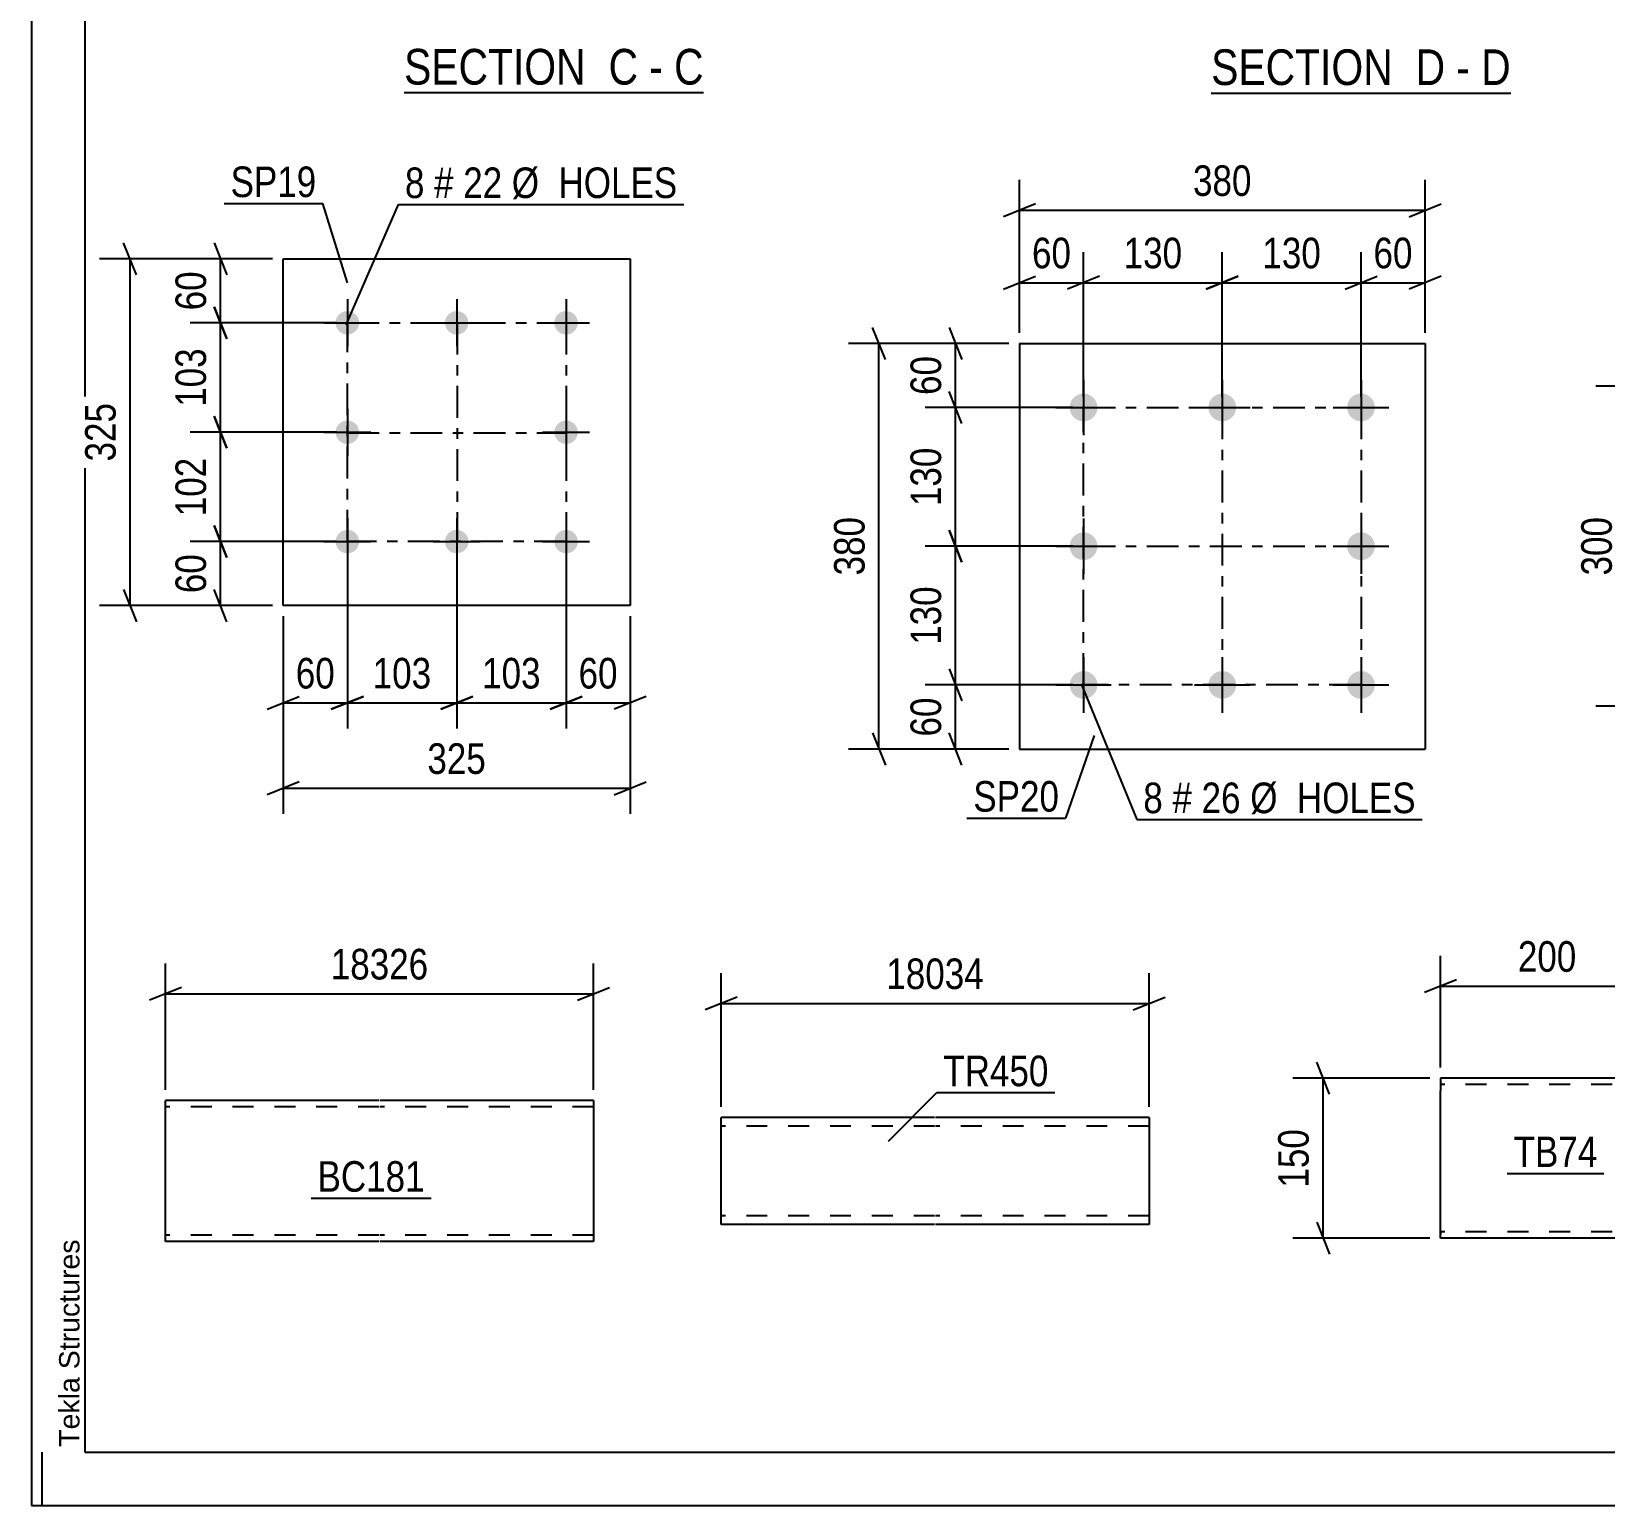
# Model space of a CAD drawing. Header units: millimetres. Extents: x 0 to 841, y 0 to 594.
# Drawn here: x 0 to 147.4, y 0 to 138.1 of the extents above; entities that cross this region are included whole.
import ezdxf

# ---------------------------------------------------------------- set-up
doc = ezdxf.new("R2010")
doc.units = ezdxf.units.MM
doc.linetypes.add('DXK_LINE_DOT2', pattern=[3.9198, 1.9599, -1.9599])
doc.linetypes.add('DXK_LINE_DOT3', pattern=[5.9187, 2.979, -0.9799, 0.9799, -0.9799])
doc.styles.add('Arial', font='ARIAL.TTF', dxfattribs={"height": 0.2})
doc.styles.add('Arial Narrow', font='ARIALN.TTF', dxfattribs={"height": 0.2})

# ---------------------------------------------------------------- blocks, each defined once
blk = doc.blocks.new('Unknown-318888172-18 - 7459')
at = {"color": 6, "linetype": 'Continuous'}
blk.add_line((110.55, 132.34), (138.62, 132.34), dxfattribs=at)
at = {"color": 0, "linetype": 'Continuous'}
for points in [[(128.66, 133.09), (128.66, 136.59), (110.55, 136.59), (110.55, 133.09)], [(132.47, 133.09), (132.47, 136.59), (129.71, 136.59), (129.71, 133.09)], [(134.8, 133.09), (134.8, 136.59), (133.52, 136.59), (133.52, 133.09)], [(138.62, 133.09), (138.62, 136.59), (135.85, 136.59), (135.85, 133.09)]]:
    blk.add_wipeout(points, dxfattribs=at)
at = {"color": 7, "linetype": 'Continuous', "style": 'Arial Narrow'}
for s, p in [('SECTION ', (110.55, 133.09)), ('D', (129.71, 133.09)), ('D', (135.85, 133.09)), ('-', (133.52, 133.09))]:
    blk.add_text(s, height=3.34, dxfattribs=at).set_placement(p)
blk = doc.blocks.new('Unknown-318888172-1133')
at = {"color": 5, "linetype": 'Continuous'}
for p, q in [((0, 594), (0, 0)), ((5, 589), (5, 5)), ((1, 0), (1, 5)), ((5, 5), (836, 5)), ((0, 0), (841, 0))]:
    blk.add_line(p, q, dxfattribs=at)
at = {"color": 174, "linetype": 'Continuous', "style": 'Arial'}
blk.add_text('Tekla Structures', height=1.9102, rotation=90, dxfattribs=at).set_placement((4.5, 5.5))
blk = doc.blocks.new('Unknown-318888172-13 - 2100')
at = {"color": 6, "linetype": 'Continuous'}
blk.add_line((34.92, 132.38), (62.99, 132.38), dxfattribs=at)
at = {"color": 0, "linetype": 'Continuous'}
for points in [[(53.03, 133.13), (53.03, 136.63), (34.92, 136.63), (34.92, 133.13)], [(56.85, 133.13), (56.85, 136.63), (54.08, 136.63), (54.08, 133.13)], [(59.17, 133.13), (59.17, 136.63), (57.9, 136.63), (57.9, 133.13)], [(62.99, 133.13), (62.99, 136.63), (60.22, 136.63), (60.22, 133.13)]]:
    blk.add_wipeout(points, dxfattribs=at)
at = {"color": 7, "linetype": 'Continuous', "style": 'Arial Narrow'}
for s, p in [('SECTION ', (34.92, 133.13)), ('C', (54.08, 133.13)), ('C', (60.22, 133.13)), ('-', (57.9, 133.13))]:
    blk.add_text(s, height=3.34, dxfattribs=at).set_placement(p)
blk = doc.blocks.new('Bolt-318888172-2653 - 2619')
at = {"linetype": 'Continuous'}
for points in [[(98.59, 104.18, -1), (98.59, 101.58, -1)], [(111.59, 104.18, -1), (111.59, 101.58, -1)], [(124.59, 104.18, -1), (124.59, 101.58, -1)], [(98.59, 91.18, -1), (98.59, 88.58, -1)], [(124.59, 91.18, -1), (124.59, 88.58, -1)], [(98.59, 78.18, -1), (98.59, 75.58, -1)], [(111.59, 78.18, -1), (111.59, 75.58, -1)], [(124.59, 78.18, -1), (124.59, 75.58, -1)]]:
    blk.add_hatch(color=1, dxfattribs=at).paths.add_polyline_path(points)
at = {"color": 1, "linetype": 'Continuous'}
for p, q in [((98.59, 105.48), (98.59, 100.28)), ((111.59, 105.48), (111.59, 100.28)), ((124.59, 105.48), (124.59, 100.28)), ((95.99, 102.88), (101.19, 102.88)), ((108.99, 102.88), (114.19, 102.88)), ((121.99, 102.88), (127.19, 102.88)), ((98.59, 92.48), (98.59, 87.28)), ((124.59, 92.48), (124.59, 87.28)), ((95.99, 89.88), (101.19, 89.88)), ((121.99, 89.88), (127.19, 89.88)), ((98.59, 79.48), (98.59, 74.28)), ((111.59, 79.48), (111.59, 74.28)), ((124.59, 79.48), (124.59, 74.28)), ((95.99, 76.88), (101.19, 76.88)), ((108.99, 76.88), (114.19, 76.88)), ((121.99, 76.88), (127.19, 76.88))]:
    blk.add_line(p, q, dxfattribs=at)
blk = doc.blocks.new('Part-318888172-2668 - 2619')
at = {"color": 2, "linetype": 'Continuous'}
for p, q in [((92.59, 108.88), (92.59, 70.88)), ((92.59, 108.88), (130.59, 108.88)), ((130.59, 108.88), (130.59, 70.88)), ((92.59, 70.88), (130.59, 70.88))]:
    blk.add_line(p, q, dxfattribs=at)
blk = doc.blocks.new('Part-318888172-2785 - 2770')
at = {"color": 2, "linetype": 'Continuous'}
for p, q in [((132.03, 40.04), (132.03, 38.84)), ((152.03, 40.04), (132.03, 40.04)), ((152.03, 39.94), (152.03, 40.04)), ((152.03, 39.94), (152.03, 38.84)), ((132.03, 25.78), (132.03, 38.84)), ((152.03, 38.84), (152.03, 25.04)), ((132.03, 25.13), (132.03, 25.78)), ((132.03, 25.04), (132.03, 25.13)), ((152.03, 25.04), (132.03, 25.04))]:
    blk.add_line(p, q, dxfattribs=at)
at = {"color": 7, "linetype": 'DXK_LINE_DOT2'}
for p, q in [((152.03, 39.44), (132.03, 39.44)), ((152.03, 38.84), (152.03, 39.68)), ((132.03, 25.78), (132.03, 25.39)), ((132.03, 25.64), (132.03, 25.68)), ((152.03, 25.64), (132.03, 25.64)), ((152.03, 25.64), (152.03, 25.68))]:
    blk.add_line(p, q, dxfattribs=at)
blk = doc.blocks.new('Part-318888172-2861 - 2855')
at = {"color": 2, "linetype": 'Continuous'}
for p, q in [((23.6, 84.31), (23.6, 116.81)), ((23.6, 116.81), (56.1, 116.81)), ((56.1, 116.81), (56.1, 84.31)), ((56.1, 84.31), (23.6, 84.31))]:
    blk.add_line(p, q, dxfattribs=at)
blk = doc.blocks.new('Bolt-318888172-2894 - 2855')
at = {"linetype": 'Continuous'}
for points in [[(29.6, 111.91, -1), (29.6, 109.71, -1)], [(39.85, 111.91, -1), (39.85, 109.71, -1)], [(50.1, 111.91, -1), (50.1, 109.71, -1)], [(29.6, 101.66, -1), (29.6, 99.46, -1)], [(50.1, 101.66, -1), (50.1, 99.46, -1)], [(29.6, 91.41, -1), (29.6, 89.21, -1)], [(39.85, 91.41, -1), (39.85, 89.21, -1)], [(50.1, 91.41, -1), (50.1, 89.21, -1)]]:
    blk.add_hatch(color=1, dxfattribs=at).paths.add_polyline_path(points)
at = {"color": 1, "linetype": 'Continuous'}
for p, q in [((29.6, 113.01), (29.6, 108.61)), ((39.85, 113.01), (39.85, 108.61)), ((50.1, 113.01), (50.1, 108.61)), ((27.4, 110.81), (31.8, 110.81)), ((37.65, 110.81), (42.05, 110.81)), ((47.9, 110.81), (52.3, 110.81)), ((29.6, 102.76), (29.6, 98.36)), ((50.1, 102.76), (50.1, 98.36)), ((27.4, 100.56), (31.8, 100.56)), ((47.9, 100.56), (52.3, 100.56)), ((29.6, 92.51), (29.6, 88.11)), ((39.85, 92.51), (39.85, 88.11)), ((50.1, 92.51), (50.1, 88.11)), ((27.4, 90.31), (31.8, 90.31)), ((37.65, 90.31), (42.05, 90.31)), ((47.9, 90.31), (52.3, 90.31))]:
    blk.add_line(p, q, dxfattribs=at)
blk = doc.blocks.new('Part-318888172-2386 - 2382')
at = {"color": 2, "linetype": 'Continuous'}
for p, q in [((32.57, 37.94), (12.57, 37.94)), ((12.57, 25.94), (12.57, 37.94)), ((52.67, 37.94), (32.67, 37.94)), ((52.67, 37.94), (52.67, 24.74)), ((12.57, 25.09), (12.57, 25.94)), ((12.57, 24.83), (12.57, 25.09)), ((12.57, 24.74), (12.57, 24.83)), ((32.57, 24.74), (12.57, 24.74)), ((52.67, 24.74), (32.67, 24.74))]:
    blk.add_line(p, q, dxfattribs=at)
at = {"color": 7, "linetype": 'DXK_LINE_DOT2'}
for p, q in [((32.57, 37.34), (12.57, 37.34)), ((52.67, 37.34), (32.67, 37.34)), ((12.57, 25.38), (12.57, 25.94)), ((12.57, 25.34), (12.57, 25.38)), ((12.57, 25.34), (12.57, 25.38)), ((12.57, 25.09), (12.57, 25.38)), ((32.57, 25.34), (12.57, 25.34)), ((52.67, 25.34), (32.67, 25.34)), ((52.67, 25.34), (52.67, 25.38)), ((12.57, 24.74), (12.57, 24.74))]:
    blk.add_line(p, q, dxfattribs=at)
blk = doc.blocks.new('Part-318888172-6890 - 6882')
at = {"color": 2, "linetype": 'Continuous'}
for p, q in [((84.63, 36.34), (64.63, 36.34)), ((64.63, 27.94), (64.63, 36.34)), ((104.73, 36.34), (84.73, 36.34)), ((104.73, 36.34), (104.73, 26.34)), ((64.63, 26.34), (64.63, 27.94)), ((84.63, 26.34), (64.63, 26.34)), ((104.73, 26.34), (84.73, 26.34))]:
    blk.add_line(p, q, dxfattribs=at)
at = {"color": 7, "linetype": 'DXK_LINE_DOT2'}
for p, q in [((84.63, 35.54), (64.63, 35.54)), ((104.73, 35.54), (84.73, 35.54)), ((64.63, 26.46), (64.63, 27.94)), ((64.63, 27.14), (64.63, 27.2)), ((84.63, 27.14), (64.63, 27.14)), ((104.73, 27.14), (84.73, 27.14)), ((104.73, 27.14), (104.73, 27.2))]:
    blk.add_line(p, q, dxfattribs=at)
blk = doc.blocks.new('Rectangle-318888172-2755 - 2619')
at = {"color": 1, "linetype": 'DXK_LINE_DOT3'}
blk.add_lwpolyline([(98.59, 102.88), (124.59, 102.88), (124.59, 76.88), (98.59, 76.88), (98.59, 102.88)], close=True, dxfattribs=at)
blk = doc.blocks.new('Rectangle-318888172-2981 - 2855')
at = {"color": 1, "linetype": 'DXK_LINE_DOT3'}
blk.add_lwpolyline([(29.6, 110.81), (50.1, 110.81), (50.1, 90.31), (29.6, 90.31), (29.6, 110.81)], close=True, dxfattribs=at)
blk = doc.blocks.new('Line-318888172-2748 - 2619')
at = {"color": 1, "linetype": 'DXK_LINE_DOT3'}
blk.add_line((111.59, 102.88), (111.59, 76.88), dxfattribs=at)
blk = doc.blocks.new('Line-318888172-2974 - 2855')
at = {"color": 1, "linetype": 'DXK_LINE_DOT3'}
blk.add_line((39.9, 110.81), (39.9, 90.31), dxfattribs=at)
blk = doc.blocks.new('Line-318888172-2741 - 2619')
at = {"color": 1, "linetype": 'DXK_LINE_DOT3'}
blk.add_line((98.59, 89.88), (124.59, 89.88), dxfattribs=at)
blk = doc.blocks.new('Line-318888172-2967 - 2855')
at = {"color": 1, "linetype": 'DXK_LINE_DOT3'}
blk.add_line((29.6, 100.51), (50.1, 100.51), dxfattribs=at)
blk = doc.blocks.new('StraightDimension-318888172-10844 - 2619')
at = {"color": 7, "linetype": 'Continuous'}
for p, q in [((111.59, 103.88), (111.59, 117.42)), ((124.59, 103.88), (124.59, 117.42)), ((113.09, 115.17), (110.09, 113.97)), ((123.09, 113.97), (126.09, 115.17)), ((111.59, 114.57), (124.59, 114.57))]:
    blk.add_line(p, q, dxfattribs=at)
at = {"color": 0}
blk.add_wipeout([(121.43, 115.32), (121.43, 119.52), (114.75, 119.52), (114.75, 115.32)], dxfattribs=at)
at = {"color": 3, "style": 'Arial Narrow'}
blk.add_text('130', height=2.863, dxfattribs=at).set_placement((115.35, 115.92))
blk = doc.blocks.new('StraightDimension-318888172-2670 - 2619')
at = {"color": 7, "linetype": 'Continuous'}
for p, q in [((92.59, 109.88), (92.59, 124.2)), ((130.59, 109.88), (130.59, 124.2)), ((94.09, 121.95), (91.09, 120.75)), ((92.59, 121.35), (130.59, 121.35)), ((129.09, 120.75), (132.09, 121.95))]:
    blk.add_line(p, q, dxfattribs=at)
at = {"color": 0}
blk.add_wipeout([(114.93, 122.1), (114.93, 126.3), (108.25, 126.3), (108.25, 122.1)], dxfattribs=at)
at = {"color": 3, "style": 'Arial Narrow'}
blk.add_text('380', height=2.863, dxfattribs=at).set_placement((108.85, 122.7))
blk = doc.blocks.new('StraightDimension-318888172-2683 - 2619')
at = {"color": 7, "linetype": 'Continuous'}
for p, q in [((92.59, 109.88), (92.59, 117.42)), ((98.59, 103.88), (98.59, 117.42)), ((91.09, 113.97), (94.09, 115.17)), ((100.09, 115.17), (97.09, 113.97)), ((92.59, 114.57), (98.59, 114.57))]:
    blk.add_line(p, q, dxfattribs=at)
at = {"color": 0}
blk.add_wipeout([(98.02, 115.32), (98.02, 119.52), (93.16, 119.52), (93.16, 115.32)], dxfattribs=at)
at = {"color": 3, "style": 'Arial Narrow'}
blk.add_text('60', height=2.863, dxfattribs=at).set_placement((93.76, 115.92))
blk = doc.blocks.new('StraightDimension-318888172-2693 - 2619')
at = {"color": 7, "linetype": 'Continuous'}
for p, q in [((124.59, 103.88), (124.59, 117.42)), ((130.59, 109.88), (130.59, 117.42)), ((123.09, 113.97), (126.09, 115.17)), ((132.09, 115.17), (129.09, 113.97)), ((124.59, 114.57), (130.59, 114.57))]:
    blk.add_line(p, q, dxfattribs=at)
at = {"color": 0}
blk.add_wipeout([(130.02, 115.32), (130.02, 119.52), (125.16, 119.52), (125.16, 115.32)], dxfattribs=at)
at = {"color": 3, "style": 'Arial Narrow'}
blk.add_text('60', height=2.863, dxfattribs=at).set_placement((125.76, 115.92))
blk = doc.blocks.new('StraightDimension-318888172-10866 - 2619')
at = {"color": 7, "linetype": 'Continuous'}
for p, q in [((87.19, 101.38), (85.99, 104.38)), ((97.59, 102.88), (83.74, 102.88)), ((86.59, 89.88), (86.59, 102.88)), ((85.99, 91.38), (87.19, 88.38)), ((97.59, 89.88), (83.74, 89.88))]:
    blk.add_line(p, q, dxfattribs=at)
at = {"color": 0}
blk.add_wipeout([(85.84, 99.72), (81.64, 99.72), (81.64, 93.04), (85.84, 93.04)], dxfattribs=at)
at = {"color": 3, "style": 'Arial Narrow'}
blk.add_text('130', height=2.863, rotation=90.0002, dxfattribs=at).set_placement((85.24, 93.64))
blk = doc.blocks.new('StraightDimension-318888172-2706 - 2619')
at = {"color": 7, "linetype": 'Continuous'}
for p, q in [((80.02, 107.38), (78.82, 110.38)), ((91.59, 108.88), (76.57, 108.88)), ((79.42, 70.88), (79.42, 108.88)), ((78.82, 72.38), (80.02, 69.38)), ((91.59, 70.88), (76.57, 70.88))]:
    blk.add_line(p, q, dxfattribs=at)
at = {"color": 0}
blk.add_wipeout([(78.67, 93.22), (74.47, 93.22), (74.47, 86.54), (78.67, 86.54)], dxfattribs=at)
at = {"color": 3, "style": 'Arial Narrow'}
blk.add_text('380', height=2.863, rotation=90.0002, dxfattribs=at).set_placement((78.07, 87.14))
blk = doc.blocks.new('StraightDimension-318888172-2721 - 2619')
at = {"color": 7, "linetype": 'Continuous'}
for p, q in [((85.99, 78.38), (87.19, 75.38)), ((97.59, 76.88), (83.74, 76.88)), ((86.59, 70.88), (86.59, 76.88)), ((87.19, 69.38), (85.99, 72.38)), ((91.59, 70.88), (83.74, 70.88))]:
    blk.add_line(p, q, dxfattribs=at)
at = {"color": 0}
blk.add_wipeout([(85.84, 76.31), (81.64, 76.31), (81.64, 71.45), (85.84, 71.45)], dxfattribs=at)
at = {"color": 3, "style": 'Arial Narrow'}
blk.add_text('60', height=2.863, rotation=90.0002, dxfattribs=at).set_placement((85.24, 72.05))
blk = doc.blocks.new('StraightDimension-318888172-2731 - 2619')
at = {"color": 7, "linetype": 'Continuous'}
for p, q in [((85.99, 110.38), (87.19, 107.38)), ((91.59, 108.88), (83.74, 108.88)), ((86.59, 102.88), (86.59, 108.88)), ((87.19, 101.38), (85.99, 104.38)), ((97.59, 102.88), (83.74, 102.88))]:
    blk.add_line(p, q, dxfattribs=at)
at = {"color": 0}
blk.add_wipeout([(85.84, 108.31), (81.64, 108.31), (81.64, 103.45), (85.84, 103.45)], dxfattribs=at)
at = {"color": 3, "style": 'Arial Narrow'}
blk.add_text('60', height=2.863, rotation=90.0002, dxfattribs=at).set_placement((85.24, 104.05))
blk = doc.blocks.new('StraightDimension-318888172-10842 - 2619')
at = {"color": 7, "linetype": 'Continuous'}
for p, q in [((98.59, 103.88), (98.59, 117.42)), ((111.59, 103.88), (111.59, 117.42)), ((100.09, 115.17), (97.09, 113.97)), ((110.09, 113.97), (113.09, 115.17)), ((98.59, 114.57), (111.59, 114.57))]:
    blk.add_line(p, q, dxfattribs=at)
at = {"color": 0}
blk.add_wipeout([(108.43, 115.32), (108.43, 119.52), (101.75, 119.52), (101.75, 115.32)], dxfattribs=at)
at = {"color": 3, "style": 'Arial Narrow'}
blk.add_text('130', height=2.863, dxfattribs=at).set_placement((102.35, 115.92))
blk = doc.blocks.new('StraightDimension-318888172-10864 - 2619')
at = {"color": 7, "linetype": 'Continuous'}
for p, q in [((87.19, 88.38), (85.99, 91.38)), ((97.59, 89.88), (83.74, 89.88)), ((86.59, 76.88), (86.59, 89.88)), ((85.99, 78.38), (87.19, 75.38)), ((97.59, 76.88), (83.74, 76.88))]:
    blk.add_line(p, q, dxfattribs=at)
at = {"color": 0}
blk.add_wipeout([(85.84, 86.72), (81.64, 86.72), (81.64, 80.04), (85.84, 80.04)], dxfattribs=at)
at = {"color": 3, "style": 'Arial Narrow'}
blk.add_text('130', height=2.863, rotation=90.0002, dxfattribs=at).set_placement((85.24, 80.64))
blk = doc.blocks.new('StraightDimension-318888172-2787 - 2770')
at = {"color": 7, "linetype": 'Continuous'}
for p, q in [((121.64, 38.54), (120.44, 41.54)), ((131.03, 40.04), (118.19, 40.04)), ((121.04, 25.04), (121.04, 40.04)), ((120.44, 26.54), (121.64, 23.54)), ((131.03, 25.04), (118.19, 25.04))]:
    blk.add_line(p, q, dxfattribs=at)
at = {"color": 0}
blk.add_wipeout([(120.29, 35.88), (116.09, 35.88), (116.09, 29.19), (120.29, 29.19)], dxfattribs=at)
at = {"color": 3, "style": 'Arial Narrow'}
blk.add_text('150', height=2.863, rotation=90.0002, dxfattribs=at).set_placement((119.69, 29.79))
blk = doc.blocks.new('StraightDimension-318888172-2798 - 2770')
at = {"color": 7, "linetype": 'Continuous'}
for p, q in [((132.03, 41.04), (132.03, 51.51)), ((152.03, 41.04), (152.03, 51.51)), ((133.53, 49.26), (130.53, 48.06)), ((132.03, 48.66), (152.03, 48.66)), ((150.53, 48.06), (153.53, 49.26))]:
    blk.add_line(p, q, dxfattribs=at)
at = {"color": 0}
blk.add_wipeout([(145.37, 49.41), (145.37, 53.61), (138.69, 53.61), (138.69, 49.41)], dxfattribs=at)
at = {"color": 3, "style": 'Arial Narrow'}
blk.add_text('200', height=2.863, dxfattribs=at).set_placement((139.29, 50.01))
blk = doc.blocks.new('StraightDimension-318888172-2921 - 2855')
at = {"color": 7, "linetype": 'Continuous'}
for p, q in [((23.6, 83.31), (23.6, 64.8)), ((56.1, 83.31), (56.1, 64.8)), ((25.1, 67.8), (22.1, 66.6)), ((23.6, 67.2), (56.1, 67.2)), ((54.6, 66.6), (57.6, 67.8))]:
    blk.add_line(p, q, dxfattribs=at)
at = {"color": 0}
blk.add_wipeout([(43.19, 67.95), (43.19, 72.15), (36.5, 72.15), (36.5, 67.95)], dxfattribs=at)
at = {"color": 3, "style": 'Arial Narrow'}
blk.add_text('325', height=2.863, dxfattribs=at).set_placement((37.1, 68.55))
blk = doc.blocks.new('StraightDimension-318888172-2910 - 2855')
at = {"color": 7, "linetype": 'Continuous'}
for p, q in [((17.11, 91.81), (18.31, 88.81)), ((28.6, 90.31), (14.86, 90.31)), ((17.71, 84.31), (17.71, 90.31)), ((18.31, 82.81), (17.11, 85.81)), ((22.6, 84.31), (14.86, 84.31))]:
    blk.add_line(p, q, dxfattribs=at)
at = {"color": 0}
blk.add_wipeout([(16.96, 89.74), (12.76, 89.74), (12.76, 84.88), (16.96, 84.88)], dxfattribs=at)
at = {"color": 3, "style": 'Arial Narrow'}
blk.add_text('60', height=2.863, rotation=90.0002, dxfattribs=at).set_placement((16.36, 85.48))
blk = doc.blocks.new('StraightDimension-318888172-10920 - 2855')
at = {"color": 7, "linetype": 'Continuous'}
for p, q in [((39.85, 89.31), (39.85, 72.8)), ((50.1, 89.31), (50.1, 72.8)), ((38.35, 74.6), (41.35, 75.8)), ((39.85, 75.2), (50.1, 75.2)), ((51.6, 75.8), (48.6, 74.6))]:
    blk.add_line(p, q, dxfattribs=at)
at = {"color": 0}
blk.add_wipeout([(48.31, 75.95), (48.31, 80.15), (41.63, 80.15), (41.63, 75.95)], dxfattribs=at)
at = {"color": 3, "style": 'Arial Narrow'}
blk.add_text('103', height=2.863, dxfattribs=at).set_placement((42.23, 76.55))
blk = doc.blocks.new('StraightDimension-318888172-2900 - 2855')
at = {"color": 7, "linetype": 'Continuous'}
for p, q in [((17.11, 118.31), (18.31, 115.31)), ((22.6, 116.81), (14.86, 116.81)), ((17.71, 110.81), (17.71, 116.81)), ((18.31, 109.31), (17.11, 112.31)), ((28.6, 110.81), (14.86, 110.81))]:
    blk.add_line(p, q, dxfattribs=at)
at = {"color": 0}
blk.add_wipeout([(16.96, 116.24), (12.76, 116.24), (12.76, 111.38), (16.96, 111.38)], dxfattribs=at)
at = {"color": 3, "style": 'Arial Narrow'}
blk.add_text('60', height=2.863, rotation=90.0002, dxfattribs=at).set_placement((16.36, 111.98))
blk = doc.blocks.new('StraightDimension-318888172-2936 - 2855')
at = {"color": 7, "linetype": 'Continuous'}
for p, q in [((50.1, 89.31), (50.1, 72.8)), ((56.1, 83.31), (56.1, 72.8)), ((48.6, 74.6), (51.6, 75.8)), ((50.1, 75.2), (56.1, 75.2)), ((57.6, 75.8), (54.6, 74.6))]:
    blk.add_line(p, q, dxfattribs=at)
at = {"color": 0}
blk.add_wipeout([(55.52, 75.95), (55.52, 80.15), (50.67, 80.15), (50.67, 75.95)], dxfattribs=at)
at = {"color": 3, "style": 'Arial Narrow'}
blk.add_text('60', height=2.863, dxfattribs=at).set_placement((51.27, 76.55))
blk = doc.blocks.new('StraightDimension-318888172-2946 - 2855')
at = {"color": 7, "linetype": 'Continuous'}
for p, q in [((29.6, 89.31), (29.6, 72.8)), ((23.6, 83.31), (23.6, 72.8)), ((22.1, 74.6), (25.1, 75.8)), ((23.6, 75.2), (29.6, 75.2)), ((31.1, 75.8), (28.1, 74.6))]:
    blk.add_line(p, q, dxfattribs=at)
at = {"color": 0}
blk.add_wipeout([(29.02, 75.95), (29.02, 80.15), (24.17, 80.15), (24.17, 75.95)], dxfattribs=at)
at = {"color": 3, "style": 'Arial Narrow'}
blk.add_text('60', height=2.863, dxfattribs=at).set_placement((24.77, 76.55))
blk = doc.blocks.new('StraightDimension-318888172-10918 - 2855')
at = {"color": 7, "linetype": 'Continuous'}
for p, q in [((29.6, 89.31), (29.6, 72.8)), ((39.85, 89.31), (39.85, 72.8)), ((28.1, 74.6), (31.1, 75.8)), ((29.6, 75.2), (39.85, 75.2)), ((41.35, 75.8), (38.35, 74.6))]:
    blk.add_line(p, q, dxfattribs=at)
at = {"color": 0}
blk.add_wipeout([(38.06, 75.95), (38.06, 80.15), (31.38, 80.15), (31.38, 75.95)], dxfattribs=at)
at = {"color": 3, "style": 'Arial Narrow'}
blk.add_text('103', height=2.863, dxfattribs=at).set_placement((31.98, 76.55))
blk = doc.blocks.new('StraightDimension-318888172-2957 - 2855')
at = {"color": 7, "linetype": 'Continuous'}
for p, q in [((9.84, 115.31), (8.64, 118.31)), ((22.6, 116.81), (6.39, 116.81)), ((9.24, 84.31), (9.24, 116.81)), ((8.64, 85.81), (9.84, 82.81)), ((22.6, 84.31), (6.39, 84.31))]:
    blk.add_line(p, q, dxfattribs=at)
at = {"color": 0}
blk.add_wipeout([(8.49, 103.9), (4.29, 103.9), (4.29, 97.22), (8.49, 97.22)], dxfattribs=at)
at = {"color": 3, "style": 'Arial Narrow'}
blk.add_text('325', height=2.863, rotation=90.0002, dxfattribs=at).set_placement((7.89, 97.82))
blk = doc.blocks.new('StraightDimension-318888172-10896 - 2855')
at = {"color": 7, "linetype": 'Continuous'}
for p, q in [((17.11, 102.06), (18.31, 99.06)), ((28.6, 100.56), (14.86, 100.56)), ((17.71, 90.31), (17.71, 100.56)), ((18.31, 88.81), (17.11, 91.81)), ((28.6, 90.31), (14.86, 90.31))]:
    blk.add_line(p, q, dxfattribs=at)
at = {"color": 0}
blk.add_wipeout([(16.96, 98.78), (12.76, 98.78), (12.76, 92.09), (16.96, 92.09)], dxfattribs=at)
at = {"color": 3, "style": 'Arial Narrow'}
blk.add_text('102', height=2.863, rotation=90.0002, dxfattribs=at).set_placement((16.36, 92.69))
blk = doc.blocks.new('StraightDimension-318888172-10898 - 2855')
at = {"color": 7, "linetype": 'Continuous'}
for p, q in [((17.11, 112.31), (18.31, 109.31)), ((28.6, 110.81), (14.86, 110.81)), ((17.71, 100.56), (17.71, 110.81)), ((18.31, 99.06), (17.11, 102.06)), ((28.6, 100.56), (14.86, 100.56))]:
    blk.add_line(p, q, dxfattribs=at)
at = {"color": 0}
blk.add_wipeout([(16.96, 109.03), (12.76, 109.03), (12.76, 102.34), (16.96, 102.34)], dxfattribs=at)
at = {"color": 3, "style": 'Arial Narrow'}
blk.add_text('103', height=2.863, rotation=90.0002, dxfattribs=at).set_placement((16.36, 102.94))
blk = doc.blocks.new('StraightDimension-318888172-2465 - 2382')
at = {"color": 7, "linetype": 'Continuous'}
for p, q in [((12.57, 38.94), (12.57, 50.79)), ((52.67, 38.94), (52.67, 50.79)), ((14.07, 48.54), (11.07, 47.34)), ((12.57, 47.94), (52.67, 47.94)), ((51.17, 47.34), (54.17, 48.54))]:
    blk.add_line(p, q, dxfattribs=at)
at = {"color": 0}
blk.add_wipeout([(37.79, 48.69), (37.79, 52.89), (27.45, 52.89), (27.45, 48.69)], dxfattribs=at)
at = {"color": 3, "style": 'Arial Narrow'}
blk.add_text('18326', height=2.863, dxfattribs=at).set_placement((28.05, 49.29))
blk = doc.blocks.new('StraightDimension-318888172-6895 - 6882')
at = {"color": 7, "linetype": 'Continuous'}
for p, q in [((64.63, 37.34), (64.63, 49.89)), ((104.73, 37.34), (104.73, 49.89)), ((66.13, 47.64), (63.13, 46.44)), ((103.23, 46.44), (106.23, 47.64)), ((64.63, 47.04), (104.73, 47.04))]:
    blk.add_line(p, q, dxfattribs=at)
at = {"color": 0}
blk.add_wipeout([(89.85, 47.79), (89.85, 51.99), (79.51, 51.99), (79.51, 47.79)], dxfattribs=at)
at = {"color": 3, "style": 'Arial Narrow'}
blk.add_text('18034', height=2.863, dxfattribs=at).set_placement((80.11, 48.39))
blk = doc.blocks.new('StraightDimension-318888172-7338 - 7249')
at = {"color": 7, "linetype": 'Continuous'}
for p, q in [((150.04, 103.38), (148.84, 106.38)), ((165.96, 104.88), (146.59, 104.88)), ((149.44, 74.88), (149.44, 104.88)), ((148.84, 76.38), (150.04, 73.38)), ((165.96, 74.88), (146.59, 74.88))]:
    blk.add_line(p, q, dxfattribs=at)
at = {"color": 0}
blk.add_wipeout([(148.69, 93.22), (144.49, 93.22), (144.49, 86.54), (148.69, 86.54)], dxfattribs=at)
at = {"color": 3, "style": 'Arial Narrow'}
blk.add_text('300', height=2.863, rotation=90.0002, dxfattribs=at).set_placement((148.09, 87.14))
blk = doc.blocks.new('Mark-318888172-2664 - 2619')
at = {"color": 0}
blk.add_wipeout([(96.3, 65.01), (96.3, 68.01), (88.26, 68.01), (88.26, 65.01)], dxfattribs=at)
blk.add_wipeout([(96.3, 65.01), (96.3, 68.01), (88.26, 68.01), (88.26, 65.01)], dxfattribs=at)
at = {"color": 30, "linetype": 'Continuous'}
for p in [(99.57, 72.15), (87.66, 64.41)]:
    blk.add_line(p, (96.9, 64.41), dxfattribs=at)
at = {"color": 3, "style": 'Arial Narrow'}
blk.add_text('SP20', height=2.863, dxfattribs=at).set_placement((88.26, 65.01))
blk = doc.blocks.new('Mark-318888172-2649 - 2619')
at = {"color": 0}
for points in [[(106.02, 64.87), (106.02, 67.87), (104.19, 67.87), (104.19, 64.87)], [(108.75, 64.87), (108.75, 67.87), (106.92, 67.87), (106.92, 64.87)], [(113.31, 64.87), (113.31, 67.87), (109.65, 67.87), (109.65, 64.87)], [(129.73, 64.87), (129.73, 67.87), (114.21, 67.87), (114.21, 64.87)]]:
    blk.add_wipeout(points, dxfattribs=at)
for points in [[(106.02, 64.87), (106.02, 67.87), (104.19, 67.87), (104.19, 64.87)], [(108.75, 64.87), (108.75, 67.87), (106.92, 67.87), (106.92, 64.87)], [(113.31, 64.87), (113.31, 67.87), (109.65, 67.87), (109.65, 64.87)], [(129.73, 64.87), (129.73, 67.87), (114.21, 67.87), (114.21, 64.87)]]:
    blk.add_wipeout(points, dxfattribs=at)
at = {"color": 7, "linetype": 'Continuous'}
for p, q in [((98.36, 76.98), (103.59, 64.27)), ((103.59, 64.27), (130.33, 64.27))]:
    blk.add_line(p, q, dxfattribs=at)
at = {"color": 3, "style": 'Arial Narrow'}
for s, height, p in [('Ø  HOLES', 2.863, (114.21, 64.87)), ('8', 2.86, (104.19, 64.87)), ('#', 2.86, (106.92, 64.87)), ('26', 2.863, (109.65, 64.87))]:
    blk.add_text(s, height=height, dxfattribs=at).set_placement(p)
blk = doc.blocks.new('Mark-318888172-2783 - 2770')
at = {"color": 0}
blk.add_wipeout([(146.75, 31.71), (146.75, 34.71), (138.89, 34.71), (138.89, 31.71)], dxfattribs=at)
blk.add_wipeout([(146.75, 31.71), (146.75, 34.71), (138.89, 34.71), (138.89, 31.71)], dxfattribs=at)
at = {"color": 30, "linetype": 'Continuous'}
blk.add_line((138.29, 31.11), (147.35, 31.11), dxfattribs=at)
at = {"color": 3, "style": 'Arial Narrow'}
blk.add_text('TB74', height=2.863, dxfattribs=at).set_placement((138.89, 31.71))
blk = doc.blocks.new('Mark-318888172-2857 - 2855')
at = {"color": 0}
blk.add_wipeout([(26.7, 122.59), (26.7, 125.59), (18.66, 125.59), (18.66, 122.59)], dxfattribs=at)
blk.add_wipeout([(26.7, 122.59), (26.7, 125.59), (18.66, 125.59), (18.66, 122.59)], dxfattribs=at)
at = {"color": 30, "linetype": 'Continuous'}
for p in [(18.06, 121.99), (29.6, 114.56)]:
    blk.add_line(p, (27.3, 121.99), dxfattribs=at)
at = {"color": 3, "style": 'Arial Narrow'}
blk.add_text('SP19', height=2.863, dxfattribs=at).set_placement((18.66, 122.59))
blk = doc.blocks.new('Mark-318888172-2890 - 2855')
at = {"color": 0}
for points in [[(36.83, 122.5), (36.83, 125.5), (35, 125.5), (35, 122.5)], [(39.56, 122.5), (39.56, 125.5), (37.73, 125.5), (37.73, 122.5)], [(44.11, 122.5), (44.11, 125.5), (40.46, 125.5), (40.46, 122.5)], [(60.54, 122.5), (60.54, 125.5), (45.01, 125.5), (45.01, 122.5)]]:
    blk.add_wipeout(points, dxfattribs=at)
for points in [[(36.83, 122.5), (36.83, 125.5), (35, 125.5), (35, 122.5)], [(39.56, 122.5), (39.56, 125.5), (37.73, 125.5), (37.73, 122.5)], [(44.11, 122.5), (44.11, 125.5), (40.46, 125.5), (40.46, 122.5)], [(60.54, 122.5), (60.54, 125.5), (45.01, 125.5), (45.01, 122.5)]]:
    blk.add_wipeout(points, dxfattribs=at)
at = {"color": 7, "linetype": 'Continuous'}
for p, q in [((29.5, 110.62), (34.4, 121.9)), ((34.4, 121.9), (61.14, 121.9))]:
    blk.add_line(p, q, dxfattribs=at)
at = {"color": 3, "style": 'Arial Narrow'}
for s, height, p in [('8', 2.86, (35, 122.5)), ('#', 2.86, (37.73, 122.5)), ('22', 2.863, (40.46, 122.5)), ('Ø  HOLES', 2.863, (45.01, 122.5))]:
    blk.add_text(s, height=height, dxfattribs=at).set_placement(p)
blk = doc.blocks.new('Mark-318888172-2384 - 2382')
at = {"color": 0}
blk.add_wipeout([(36.86, 29.4), (36.86, 32.4), (26.81, 32.4), (26.81, 29.4)], dxfattribs=at)
blk.add_wipeout([(36.86, 29.4), (36.86, 32.4), (26.81, 32.4), (26.81, 29.4)], dxfattribs=at)
at = {"color": 30, "linetype": 'Continuous'}
blk.add_line((26.21, 28.8), (37.46, 28.8), dxfattribs=at)
at = {"color": 3, "style": 'Arial Narrow'}
blk.add_text('BC181', height=2.863, dxfattribs=at).set_placement((26.81, 29.4))
blk = doc.blocks.new('Mark-318888172-6886 - 6882')
at = {"color": 0}
blk.add_wipeout([(95.31, 39.29), (95.31, 42.29), (85.45, 42.29), (85.45, 39.29)], dxfattribs=at)
blk.add_wipeout([(95.31, 39.29), (95.31, 42.29), (85.45, 42.29), (85.45, 39.29)], dxfattribs=at)
at = {"color": 30, "linetype": 'Continuous'}
for p, q in [((80.31, 34.13), (84.85, 38.69)), ((84.85, 38.69), (95.91, 38.69))]:
    blk.add_line(p, q, dxfattribs=at)
at = {"color": 3, "style": 'Arial Narrow'}
blk.add_text('TR450', height=2.863, dxfattribs=at).set_placement((85.45, 39.29))

msp = doc.modelspace()

# ---------------------------------------------------------------- block references
for name in ['Unknown-318888172-18 - 7459', 'Part-318888172-2861 - 2855', 'Bolt-318888172-2894 - 2855', 'Rectangle-318888172-2981 - 2855', 'Line-318888172-2974 - 2855', 'Part-318888172-2668 - 2619', 'Bolt-318888172-2653 - 2619', 'Rectangle-318888172-2755 - 2619', 'Line-318888172-2748 - 2619', 'Line-318888172-2967 - 2855', 'Line-318888172-2741 - 2619', 'Part-318888172-2785 - 2770', 'Part-318888172-2386 - 2382', 'Part-318888172-6890 - 6882']:
    msp.add_blockref(name, (0, 0))

# ---------------------------------------------------------------- next in the draw order: block references
msp.add_blockref('Unknown-318888172-1133', (0, 0))

# ---------------------------------------------------------------- next in the draw order: block references
for name in ['Unknown-318888172-13 - 2100', 'StraightDimension-318888172-10844 - 2619', 'StraightDimension-318888172-2900 - 2855', 'StraightDimension-318888172-7338 - 7249', 'StraightDimension-318888172-2921 - 2855', 'StraightDimension-318888172-2465 - 2382', 'StraightDimension-318888172-6895 - 6882', 'StraightDimension-318888172-2787 - 2770', 'Mark-318888172-2783 - 2770', 'Mark-318888172-2384 - 2382']:
    msp.add_blockref(name, (0, 0))

# ---------------------------------------------------------------- next in the draw order: block references
for name in ['StraightDimension-318888172-2670 - 2619', 'StraightDimension-318888172-2910 - 2855', 'StraightDimension-318888172-10920 - 2855', 'StraightDimension-318888172-2798 - 2770', 'Mark-318888172-6886 - 6882']:
    msp.add_blockref(name, (0, 0))

# ---------------------------------------------------------------- next in the draw order: block references
for name in ['StraightDimension-318888172-2683 - 2619', 'StraightDimension-318888172-2693 - 2619', 'StraightDimension-318888172-2946 - 2855', 'StraightDimension-318888172-2936 - 2855']:
    msp.add_blockref(name, (0, 0))

# ---------------------------------------------------------------- next in the draw order: block references
for name in ['StraightDimension-318888172-2957 - 2855', 'StraightDimension-318888172-10866 - 2619', 'StraightDimension-318888172-10918 - 2855']:
    msp.add_blockref(name, (0, 0))

# ---------------------------------------------------------------- next in the draw order: block references
for name in ['Mark-318888172-2857 - 2855', 'StraightDimension-318888172-2706 - 2619', 'StraightDimension-318888172-10896 - 2855']:
    msp.add_blockref(name, (0, 0))

# ---------------------------------------------------------------- next in the draw order: block references
for name in ['Mark-318888172-2890 - 2855', 'StraightDimension-318888172-10898 - 2855', 'StraightDimension-318888172-2731 - 2619', 'StraightDimension-318888172-2721 - 2619']:
    msp.add_blockref(name, (0, 0))

# ---------------------------------------------------------------- next in the draw order: block references
for name in ['StraightDimension-318888172-10842 - 2619', 'StraightDimension-318888172-10864 - 2619', 'Mark-318888172-2664 - 2619']:
    msp.add_blockref(name, (0, 0))

# ---------------------------------------------------------------- next in the draw order: block references
msp.add_blockref('Mark-318888172-2649 - 2619', (0, 0))

doc.saveas('drawing.dxf')
